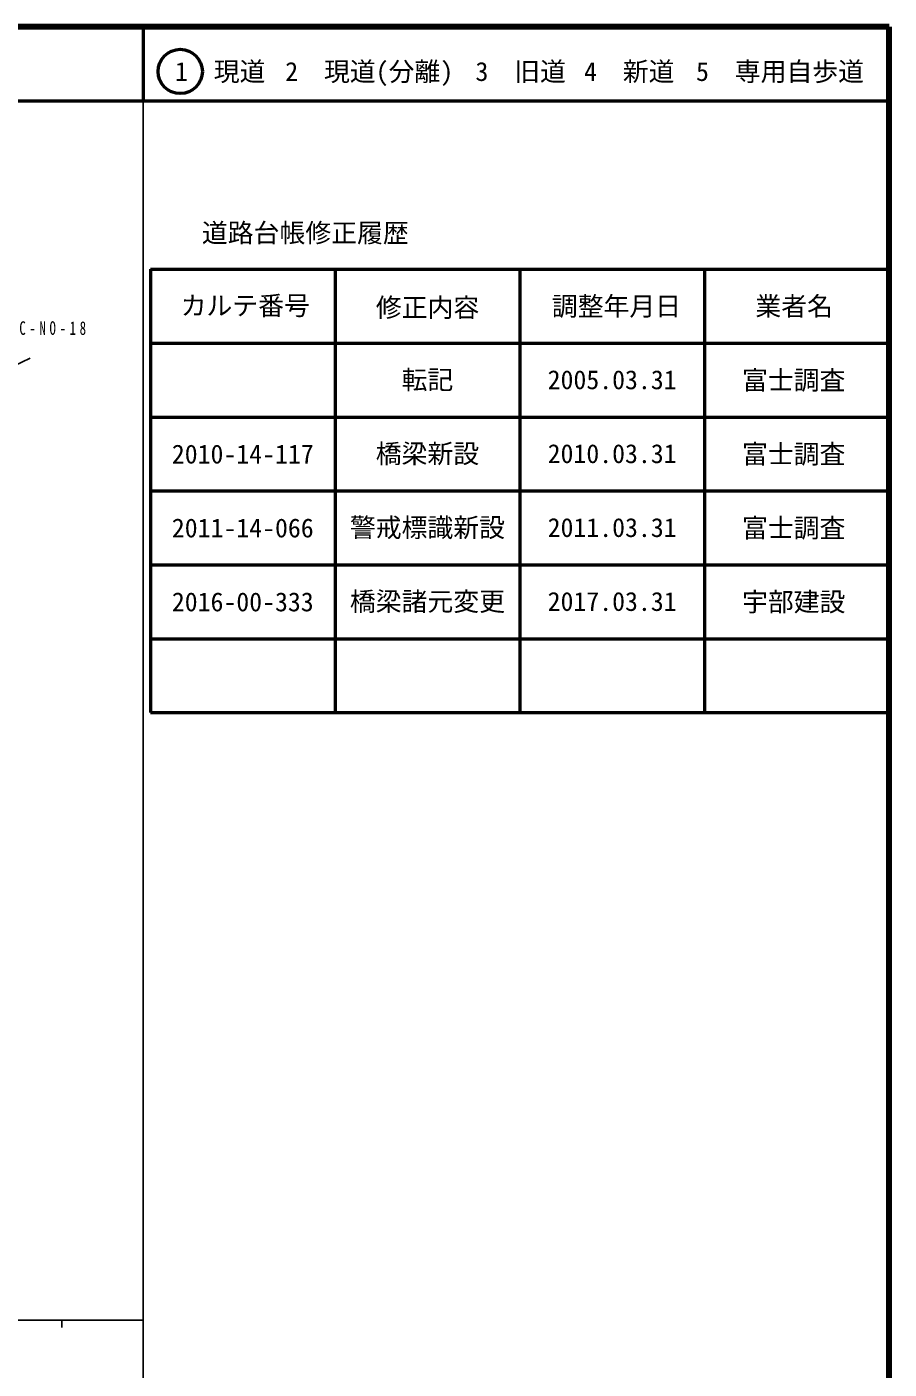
# Model space of a CAD drawing. Units: millimetres, scale not verified. Extents: x 40000 to 680000, y 20000 to 380000.
# Drawn here: x 563271 to 680000, y 198357 to 380000 of the extents above; entities that cross this region are included whole.
import ezdxf
from ezdxf.enums import TextEntityAlignment as Align

# ---------------------------------------------------------------- set-up
doc = ezdxf.new("R2010")
doc.units = ezdxf.units.MM
doc.header["$LTSCALE"] = 1000
for name, color, linetype, lineweight in [('M-BGD', 7, 'Continuous', 25), ('M-STR-STRC', 7, 'Continuous', 25), ('M-TTL', 2, 'Continuous', 140), ('M-TTL-BAND', 7, 'Continuous', 25), ('M-TTL-FRAM', 2, 'Continuous', 50), ('M-TTL-LINE', 7, 'Continuous', 50)]:
    doc.layers.add(name, color=color, linetype=linetype, lineweight=lineweight)
doc.layers.add('M-TTL-TXT', color=7, linetype='Continuous')
doc.styles.add('ＭＳ ゴシック', font='')
doc.styles.get('ＭＳ ゴシック').set_extended_font_data('MS Gothic')

msp = doc.modelspace()

# ---------------------------------------------------------------- linework, layer by layer
at = {"layer": 'M-BGD'}
msp.add_line((563721, 335175), (558783, 332831), dxfattribs=at)
at = {"layer": 'M-TTL'}
for p, q in [((680000, 380000), (40000, 380000)), ((680000, 20000), (680000, 380000))]:
    msp.add_line(p, q, dxfattribs=at)
at = {"layer": 'M-TTL-BAND'}
for p, q in [((579000, 20000), (579000, 370000)), ((40000, 205000), (579000, 205000)), ((568000, 205000), (568000, 204000))]:
    msp.add_line(p, q, dxfattribs=at)
at = {"layer": 'M-TTL-FRAM'}
for p, q in [((580000, 347197), (580000, 287197)), ((580000, 347197), (680000, 347197)), ((580000, 287197), (680000, 287197))]:
    msp.add_line(p, q, dxfattribs=at)
at = {"layer": 'M-TTL-LINE'}
for p, q in [((579000, 380000), (579000, 370000)), ((40000, 370000), (680000, 370000)), ((605000, 347197), (605000, 287197)), ((630000, 347197), (630000, 287197)), ((655000, 347197), (655000, 287197)), ((580000, 337197), (680000, 337197)), ((580000, 327197), (680000, 327197)), ((580000, 317197), (680000, 317197)), ((580000, 307197), (680000, 307197)), ((580000, 297197), (680000, 297197))]:
    msp.add_line(p, q, dxfattribs=at)
msp.add_circle((584031, 373958), 3000, dxfattribs=at)

# ---------------------------------------------------------------- texts
at = {"layer": 'M-STR-STRC', "insert": (562252, 338291), "char_height": 1833, "attachment_point": 7, "style": 'ＭＳ ゴシック'}
msp.add_mtext('\\T1.56;\\W0.7;C-NO-18', dxfattribs=at)
at = {"layer": 'M-TTL-TXT', "style": 'ＭＳ ゴシック'}
for s, p in [('1\u3000現道', (589448, 373958)), ('2\u3000現道(分離)', (609619, 373958)), ('3\u3000旧道', (630121, 373958)), ('4\u3000新道', (644824, 373958)), ('5\u3000専用自歩道', (665228, 373958)), ('道路台帳修正履歴', (600968, 352113)), ('カルテ番号', (592839, 342277)), ('修正内容', (617509, 342023)), ('調整年月日', (643089, 342197)), ('業者名', (667134, 342197)), ('転記', (617500, 332245)), ('2005.03.31', (642500, 332245)), ('富士調査', (667077, 332189)), ('2010-14-117', (592500, 322189)), ('橋梁新設', (617500, 322245)), ('2010.03.31', (642500, 322245)), ('富士調査', (667077, 322189)), ('2011-14-066', (592500, 312189)), ('警戒標識新設', (617500, 312245)), ('2011.03.31', (642500, 312245)), ('富士調査', (667077, 312189)), ('2016-00-333', (592500, 302189)), ('橋梁諸元変更', (617500, 302245)), ('2017.03.31', (642500, 302245)), ('宇部建設', (667077, 302189))]:
    msp.add_text(s, height=2566, dxfattribs=at).set_placement(p, align=Align.MIDDLE_CENTER)

doc.saveas('drawing.dxf')
